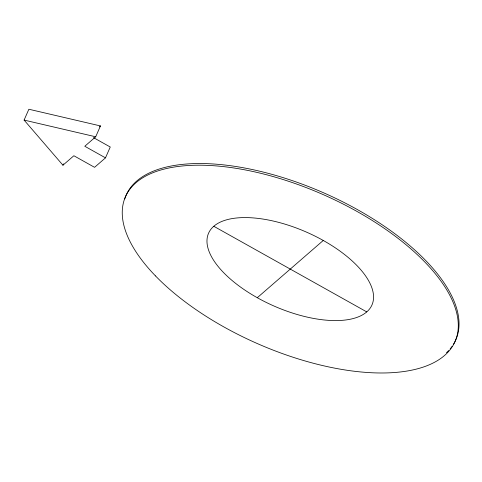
<?xml version="1.0" encoding="UTF-8"?>
<svg xmlns="http://www.w3.org/2000/svg" width="482" height="482" viewBox="0 0 482 482"><rect width="100%" height="100%" fill="white"/><g stroke="black" fill="none" stroke-linecap="round" stroke-linejoin="round"><path stroke-width="0.72" d="M105.492 157.855L94.574 167.332L73.867 155.74L62.949 165.212L24.1 120.084L28.866 109.239L100.461 125.941L95.701 136.792L84.784 146.263L105.492 157.855L110.251 147.01L93.43 137.587M62.949 165.212L63.54 163.856M99.37 126.886L100.461 125.941M257.28 297.713L323.259 240.464M24.1 120.084L95.701 136.792M213.785 226.275L366.748 311.902A89.224 40.367 23.7 0 0 280.596 222.889A89.224 40.367 23.7 0 0 223.455 272.469A89.224 40.367 23.7 0 0 366.748 311.902M452.02 346.45A179.997 81.44 23.7 0 1 450.176 348.841M448.652 350.565A179.997 81.44 23.7 0 1 446.459 352.752M124.736 198.939A179.997 81.44 23.7 0 1 325.055 193.439A179.997 81.44 23.7 0 1 453.273 344.582M155.481 275.909A179.997 81.44 23.7 0 0 444.561 355.463A179.997 81.44 23.7 0 0 270.757 175.894A179.997 81.44 23.7 0 0 155.481 275.909"/></g></svg>
